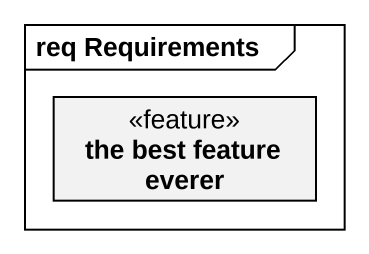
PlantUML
@startuml
mainframe req Requirements
hide circle
hide empty members
class "the best feature everer" as the_best_feature_everer <<feature>>
@enduml
